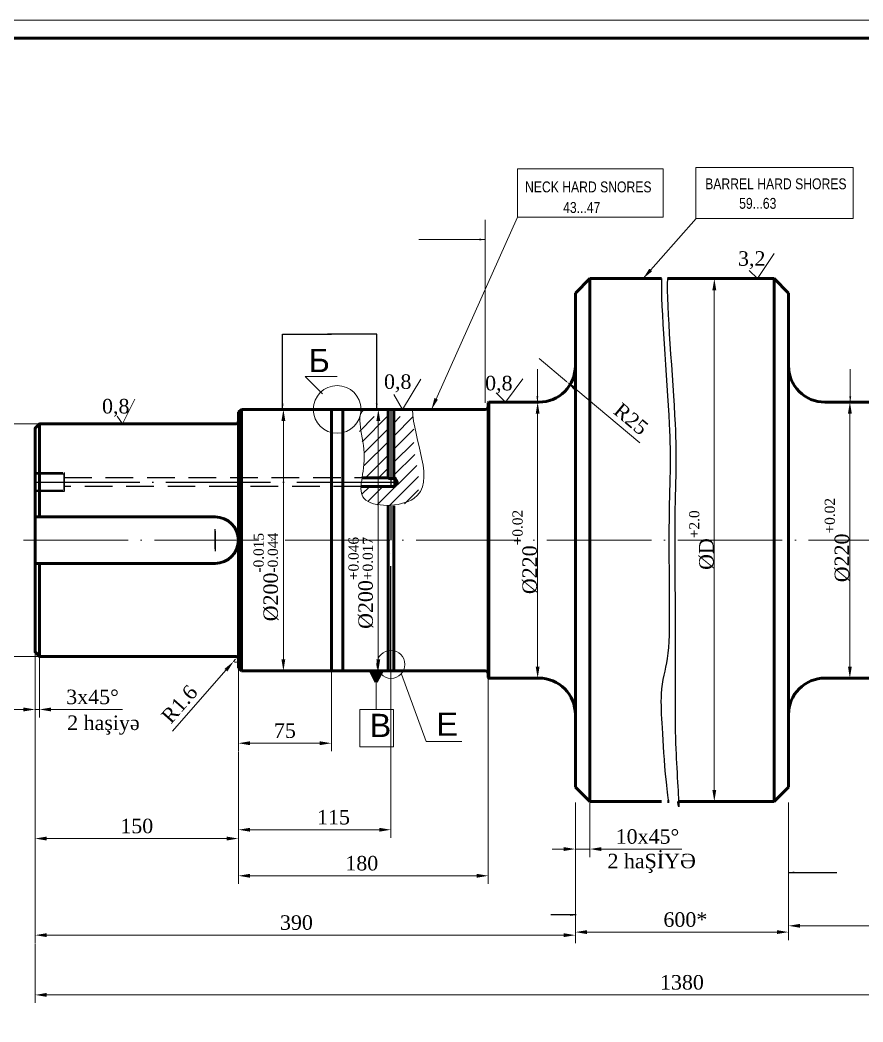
# Model space of a CAD drawing. Header units: millimetres. Extents: x -954 to 34898, y -2134 to 12006.
# Drawn here: x 11988 to 12568, y 1643 to 2332 of the extents above; entities that cross this region are included whole.
import ezdxf

# ---------------------------------------------------------------- set-up
doc = ezdxf.new("R2010")
doc.units = ezdxf.units.MM
doc.header["$LTSCALE"] = 3
for name, pattern in [('ACAD_ISO04W100', [30, 24, -3, 0, -3]), ('ACAD_ISO05W100', [33, 24, -3, 0, -3, 0, -3]), ('DASHED2', [9.525, 6.35, -3.175])]:
    doc.linetypes.add(name, pattern=pattern)
for name, color, linetype, lineweight in [('êîíòóðíàÿ', 7, 'Continuous', 53), ('îñåâûå', 101, 'ACAD_ISO04W100', 20), ('контурная', 7, 'Continuous', 50), ('невидимые', 7, 'DASHED2', 25), ('осевые', 1, 'ACAD_ISO04W100', 25), ('размеры', 80, 'ACAD_ISO05W100', 25), ('тонкая', 7, 'Continuous', 20), ('тонкий', 7, 'Continuous', 20)]:
    doc.layers.add(name, color=color, linetype=linetype, lineweight=lineweight)
doc.styles.add('s2.5v4', font='times.ttf', dxfattribs={"height": 10})
doc.styles.add('s3v2.5', font='arial.ttf', dxfattribs={"width": 0.8, "height": 7.5})
doc.styles.add('s4v4', font='arial.ttf', dxfattribs={"height": 16})
doc.dimstyles.new('s2.5v4', dxfattribs={"dimtxt": 10, "dimasz": 8, "dimexe": 5.5, "dimexo": 0.5, "dimgap": 3.5, "dimtad": 1, "dimdec": 0, "dimtxsty": 's2.5v4', "dimcen": 2.5, "dimclrd": 256, "dimclre": 1, "dimclrt": 256, "dimadec": 0, "dimazin": 0, "dimtfac": 1, "dimtdec": 0, "dimtmove": 0, "dimatfit": 3, "dimfxl": 1, "dimlwd": -1, "dimlwe": -1, "dimarcsym": 0})
doc.dimstyles.new('s3v2.5', dxfattribs={"dimtxt": 7.5, "dimasz": 4, "dimexe": 1.25, "dimexo": 0.625, "dimtad": 1, "dimtxsty": 's3v2.5', "dimcen": 1.5, "dimclrd": 6, "dimclre": 256, "dimclrt": 1, "dimadec": 0, "dimazin": 0, "dimtfac": 1, "dimtmove": 0, "dimatfit": 3, "dimfxl": 1, "dimlwd": -1, "dimlwe": -1, "dimarcsym": 0})

# ---------------------------------------------------------------- blocks, each defined once
blk = doc.blocks.new('*D48')
at = {"layer": 'Defpoints', "color": 0, "transparency": 16777216}
for p in [(12370.33, 1794.21), (12517.13, 1794.21), (12370.33, 1704.39)]:
    blk.add_point(p, dxfattribs=at)
at = {"layer": 'тонкая', "color": 1, "transparency": 16777216}
for p, q in [((12370.33, 1793.71), (12370.33, 1698.89)), ((12517.13, 1793.71), (12517.13, 1698.89))]:
    blk.add_line(p, q, dxfattribs=at)
at = {"layer": 'тонкая', "transparency": 16777216}
blk.add_line((12509.13, 1704.39), (12378.33, 1704.39), dxfattribs=at)
for points in [[(12378.33, 1705.72), (12378.33, 1703.05), (12370.33, 1704.39)], [(12509.13, 1705.72), (12509.13, 1703.05), (12517.13, 1704.39)]]:
    blk.add_solid(points, dxfattribs=at)
at = {"layer": 'тонкая', "transparency": 16777216, "insert": (12446.1, 1712.97), "char_height": 10, "attachment_point": 5, "style": 's2.5v4'}
blk.add_mtext('600*', dxfattribs=at)
blk = doc.blocks.new('*D60')
at = {"layer": 'Defpoints', "color": 0, "transparency": 16777216}
for p in [(11998.33, 1897.21), (12370.33, 1766.8), (11998.33, 1702.28)]:
    blk.add_point(p, dxfattribs=at)
at = {"layer": 'тонкий', "color": 1, "transparency": 16777216}
for p, q in [((11998.33, 1896.71), (11998.33, 1696.78)), ((12370.33, 1766.3), (12370.33, 1696.78))]:
    blk.add_line(p, q, dxfattribs=at)
at = {"layer": 'тонкий', "transparency": 16777216}
blk.add_line((12362.33, 1702.28), (12006.33, 1702.28), dxfattribs=at)
for points in [[(12006.33, 1703.61), (12006.33, 1700.95), (11998.33, 1702.28)], [(12362.33, 1703.61), (12362.33, 1700.95), (12370.33, 1702.28)]]:
    blk.add_solid(points, dxfattribs=at)
at = {"layer": 'тонкий', "transparency": 16777216, "insert": (12178.28, 1710.88), "char_height": 10, "attachment_point": 5, "style": 's2.5v4'}
blk.add_mtext('390', dxfattribs=at)
blk = doc.blocks.new('*D49')
at = {"layer": 'Defpoints', "color": 0, "transparency": 16777216}
for p in [(12345.33, 2099.21), (12364.54, 2083.2)]:
    blk.add_point(p, dxfattribs=at)
at = {"layer": 'тонкая', "transparency": 16777216}
for p, q in [((12345.33, 2099.21), (12364.54, 2083.2)), ((12414.83, 2041.3), (12370.69, 2078.08))]:
    blk.add_line(p, q, dxfattribs=at)
blk.add_solid([(12371.54, 2079.11), (12369.83, 2077.06), (12364.54, 2083.2)], dxfattribs=at)
at = {"layer": 'тонкая', "transparency": 16777216, "insert": (12408.66, 2057.62), "char_height": 10, "attachment_point": 5, "rotation": 320.19634, "style": 's2.5v4'}
blk.add_mtext('R25', dxfattribs=at)
blk = doc.blocks.new('*D61')
at = {"layer": 'Defpoints', "color": 0, "transparency": 16777216}
for p in [(11978.67, 2054.21), (12001.33, 2054.21), (12007.34, 1894.21)]:
    blk.add_point(p, dxfattribs=at)
at = {"layer": 'тонкая', "color": 1, "transparency": 16777216}
for p, q in [((12000.83, 2054.21), (11973.17, 2054.21)), ((12006.84, 1894.21), (11973.17, 1894.21))]:
    blk.add_line(p, q, dxfattribs=at)
at = {"layer": 'тонкая', "transparency": 16777216}
blk.add_line((11978.67, 1902.21), (11978.67, 2046.21), dxfattribs=at)
for points in [[(11977.33, 2046.21), (11980, 2046.21), (11978.67, 2054.21)], [(11977.33, 1902.21), (11980, 1902.21), (11978.67, 1894.21)]]:
    blk.add_solid(points, dxfattribs=at)
at = {"layer": 'тонкая', "transparency": 16777216, "insert": (11966.7, 1969.36), "char_height": 10, "attachment_point": 5, "rotation": 90, "style": 's2.5v4'}
blk.add_mtext('%%C180{\\H0.7x;\\S+0.04^ +0.015;}', dxfattribs=at)
blk = doc.blocks.new('*D66')
at = {"layer": 'Defpoints', "color": 0, "transparency": 16777216}
for p in [(12001.33, 1894.21), (11998.33, 1878.16), (12001.33, 1857.64)]:
    blk.add_point(p, dxfattribs=at)
at = {"layer": 'тонкая', "color": 1, "transparency": 16777216}
for p, q in [((12001.33, 1893.71), (12001.33, 1852.14)), ((11998.33, 1877.66), (11998.33, 1852.14))]:
    blk.add_line(p, q, dxfattribs=at)
at = {"layer": 'тонкая', "transparency": 16777216}
for p, q in [((11990.33, 1857.64), (11982.33, 1857.64)), ((11998.33, 1857.64), (12001.33, 1857.64)), ((12009.33, 1857.64), (12058.41, 1857.64))]:
    blk.add_line(p, q, dxfattribs=at)
for points in [[(11990.33, 1858.97), (11990.33, 1856.31), (11998.33, 1857.64)], [(12009.33, 1858.97), (12009.33, 1856.31), (12001.33, 1857.64)]]:
    blk.add_solid(points, dxfattribs=at)
at = {"layer": 'тонкая', "transparency": 16777216, "insert": (12037.87, 1866.23), "char_height": 10, "attachment_point": 5, "style": 's2.5v4'}
blk.add_mtext('3x45%%D', dxfattribs=at)
blk = doc.blocks.new('*D67')
at = {"layer": 'Defpoints', "color": 0, "transparency": 16777216}
for p in [(12135.01, 1890.7), (12136.33, 1892.21)]:
    blk.add_point(p, dxfattribs=at)
at = {"layer": 'тонкая', "transparency": 16777216}
for p, q in [((12136.33, 1892.21), (12135.01, 1890.7)), ((12092.83, 1842.68), (12129.74, 1884.69))]:
    blk.add_line(p, q, dxfattribs=at)
at = {"layer": 'тонкая', "color": 1, "transparency": 16777216}
blk.add_arc((12136.33, 1892.21), 2, 228.70862, 345.67606, dxfattribs=at)
at = {"layer": 'тонкая', "transparency": 16777216}
blk.add_solid([(12128.73, 1885.57), (12130.74, 1883.81), (12135.01, 1890.7)], dxfattribs=at)
at = {"layer": 'тонкая', "transparency": 16777216, "insert": (12097.75, 1861.31), "char_height": 10, "attachment_point": 5, "rotation": 48.70862, "style": 's2.5v4'}
blk.add_mtext('R1.6', dxfattribs=at)
blk = doc.blocks.new('*D68')
at = {"layer": 'Defpoints', "color": 0, "transparency": 16777216}
for p in [(12138.33, 1886.21), (12202.33, 1884.21), (12202.33, 1834.4)]:
    blk.add_point(p, dxfattribs=at)
at = {"layer": 'тонкая', "color": 1, "transparency": 16777216}
for p, q in [((12138.33, 1885.71), (12138.33, 1828.9)), ((12202.33, 1883.71), (12202.33, 1828.9))]:
    blk.add_line(p, q, dxfattribs=at)
at = {"layer": 'тонкая', "transparency": 16777216}
blk.add_line((12146.33, 1834.4), (12194.33, 1834.4), dxfattribs=at)
for points in [[(12146.33, 1835.73), (12146.33, 1833.06), (12138.33, 1834.4)], [(12194.33, 1835.73), (12194.33, 1833.06), (12202.33, 1834.4)]]:
    blk.add_solid(points, dxfattribs=at)
at = {"layer": 'тонкая', "transparency": 16777216, "insert": (12170.33, 1843), "char_height": 10, "attachment_point": 5, "style": 's2.5v4'}
blk.add_mtext('75', dxfattribs=at)
blk = doc.blocks.new('*D69')
at = {"layer": 'Defpoints', "color": 0, "transparency": 16777216}
for p in [(12243.33, 1884.21), (12138.33, 1828.9), (12243.33, 1774.84)]:
    blk.add_point(p, dxfattribs=at)
at = {"layer": 'тонкая', "color": 1, "transparency": 16777216}
for p, q in [((12243.33, 1883.71), (12243.33, 1769.34)), ((12138.33, 1828.4), (12138.33, 1769.34))]:
    blk.add_line(p, q, dxfattribs=at)
at = {"layer": 'тонкая', "transparency": 16777216}
blk.add_line((12146.33, 1774.84), (12235.33, 1774.84), dxfattribs=at)
for points in [[(12146.33, 1776.17), (12146.33, 1773.5), (12138.33, 1774.84)], [(12235.33, 1776.17), (12235.33, 1773.5), (12243.33, 1774.84)]]:
    blk.add_solid(points, dxfattribs=at)
at = {"layer": 'тонкая', "transparency": 16777216, "insert": (12203.84, 1783.42), "char_height": 10, "attachment_point": 5, "style": 's2.5v4'}
blk.add_mtext('115', dxfattribs=at)
blk = doc.blocks.new('*D50')
at = {"layer": 'Defpoints', "color": 0, "transparency": 16777216}
for p in [(12310.33, 1879.71), (12138.33, 1795.89), (12310.33, 1743.16)]:
    blk.add_point(p, dxfattribs=at)
at = {"layer": 'тонкая', "color": 1, "transparency": 16777216}
for p, q in [((12310.33, 1879.21), (12310.33, 1737.66)), ((12138.33, 1795.39), (12138.33, 1737.66))]:
    blk.add_line(p, q, dxfattribs=at)
at = {"layer": 'тонкая', "transparency": 16777216}
blk.add_line((12146.33, 1743.16), (12302.33, 1743.16), dxfattribs=at)
for points in [[(12146.33, 1744.49), (12146.33, 1741.82), (12138.33, 1743.16)], [(12302.33, 1744.49), (12302.33, 1741.82), (12310.33, 1743.16)]]:
    blk.add_solid(points, dxfattribs=at)
at = {"layer": 'тонкая', "transparency": 16777216, "insert": (12223.27, 1751.74), "char_height": 10, "attachment_point": 5, "style": 's2.5v4'}
blk.add_mtext('180', dxfattribs=at)
blk = doc.blocks.new('*D51')
at = {"layer": 'Defpoints', "color": 0, "transparency": 16777216}
for p in [(11998.33, 1768.78), (11998.33, 1768.78), (12138.33, 1768.78)]:
    blk.add_point(p, dxfattribs=at)
at = {"layer": 'тонкая', "color": 1, "transparency": 16777216}
for p, q in [((11998.33, 1769.28), (11998.33, 1774.28)), ((12138.33, 1769.28), (12138.33, 1774.28))]:
    blk.add_line(p, q, dxfattribs=at)
at = {"layer": 'тонкая', "transparency": 16777216}
blk.add_line((12130.33, 1768.78), (12006.33, 1768.78), dxfattribs=at)
for points in [[(12006.33, 1770.11), (12006.33, 1767.45), (11998.33, 1768.78)], [(12130.33, 1770.11), (12130.33, 1767.45), (12138.33, 1768.78)]]:
    blk.add_solid(points, dxfattribs=at)
at = {"layer": 'тонкая', "transparency": 16777216, "insert": (12068.33, 1777.37), "char_height": 10, "attachment_point": 5, "style": 's2.5v4'}
blk.add_mtext('150', dxfattribs=at)
blk = doc.blocks.new('*D70')
at = {"layer": 'Defpoints', "color": 0, "transparency": 16777216}
for p in [(12235.96, 2064.21), (12234.37, 1884.21), (12234.66, 1884.21)]:
    blk.add_point(p, dxfattribs=at)
at = {"layer": 'тонкая', "color": 1, "transparency": 16777216}
for p, q in [((12235.46, 2064.21), (12229.16, 2064.21)), ((12234.87, 1884.21), (12240.16, 1884.21))]:
    blk.add_line(p, q, dxfattribs=at)
at = {"layer": 'тонкая', "transparency": 16777216}
blk.add_line((12234.66, 2056.21), (12234.66, 1892.21), dxfattribs=at)
for points in [[(12233.33, 2056.21), (12236, 2056.21), (12234.66, 2064.21)], [(12233.33, 1892.21), (12236, 1892.21), (12234.66, 1884.21)]]:
    blk.add_solid(points, dxfattribs=at)
at = {"layer": 'тонкая', "transparency": 16777216, "insert": (12222.7, 1944.76), "char_height": 10, "attachment_point": 5, "rotation": 90, "style": 's2.5v4'}
blk.add_mtext('%%C200{\\H0.7x;\\S+0.046^ +0.017;}', dxfattribs=at)
blk = doc.blocks.new('*D71')
at = {"layer": 'Defpoints', "color": 0, "transparency": 16777216}
for p in [(12328.08, 2069.21), (12344.36, 2069.21), (12328.08, 1879.21)]:
    blk.add_point(p, dxfattribs=at)
at = {"layer": 'тонкая', "color": 1, "transparency": 16777216}
for p, q in [((12328.58, 2069.21), (12349.86, 2069.21)), ((12328.58, 1879.21), (12349.86, 1879.21))]:
    blk.add_line(p, q, dxfattribs=at)
at = {"layer": 'тонкая', "transparency": 16777216}
blk.add_line((12344.36, 1887.21), (12344.36, 2061.21), dxfattribs=at)
for points in [[(12343.03, 2061.21), (12345.69, 2061.21), (12344.36, 2069.21)], [(12343.03, 1887.21), (12345.69, 1887.21), (12344.36, 1879.21)]]:
    blk.add_solid(points, dxfattribs=at)
at = {"layer": 'тонкая', "transparency": 16777216, "insert": (12335.64, 1966.05), "char_height": 10, "attachment_point": 5, "rotation": 90, "style": 's2.5v4'}
blk.add_mtext('%%C220{\\H0.7x;\\S+0.02^ ;}', dxfattribs=at)
blk = doc.blocks.new('*D72')
at = {"layer": 'Defpoints', "color": 0, "transparency": 16777216}
for p in [(12169.17, 2064.21), (12169.29, 2064.21), (12169.17, 1884.21)]:
    blk.add_point(p, dxfattribs=at)
at = {"layer": 'тонкая', "color": 1, "transparency": 16777216}
for p, q in [((12169.67, 2064.21), (12174.79, 2064.21)), ((12169.67, 1884.21), (12174.79, 1884.21))]:
    blk.add_line(p, q, dxfattribs=at)
at = {"layer": 'тонкая', "transparency": 16777216}
blk.add_line((12169.29, 1892.21), (12169.29, 2056.21), dxfattribs=at)
for points in [[(12167.96, 2056.21), (12170.62, 2056.21), (12169.29, 2064.21)], [(12167.96, 1892.21), (12170.62, 1892.21), (12169.29, 1884.21)]]:
    blk.add_solid(points, dxfattribs=at)
at = {"layer": 'тонкая', "transparency": 16777216, "insert": (12157.33, 1948.76), "char_height": 10, "attachment_point": 5, "rotation": 90, "style": 's2.5v4'}
blk.add_mtext('%%C200{\\H0.7x;\\S-0.015^ -0.044;}', dxfattribs=at)
blk = doc.blocks.new('*D74')
at = {"layer": 'Defpoints', "color": 0, "transparency": 16777216}
for p in [(12452.46, 2154.21), (12466.03, 2154.21), (12452.46, 1794.21)]:
    blk.add_point(p, dxfattribs=at)
at = {"layer": 'тонкая', "color": 1, "transparency": 16777216}
for p, q in [((12452.96, 2154.21), (12471.53, 2154.21)), ((12452.96, 1794.21), (12471.53, 1794.21))]:
    blk.add_line(p, q, dxfattribs=at)
at = {"layer": 'тонкая', "transparency": 16777216}
blk.add_line((12466.03, 1802.21), (12466.03, 2146.21), dxfattribs=at)
for points in [[(12464.69, 2146.21), (12467.36, 2146.21), (12466.03, 2154.21)], [(12464.69, 1802.21), (12467.36, 1802.21), (12466.03, 1794.21)]]:
    blk.add_solid(points, dxfattribs=at)
at = {"layer": 'тонкая', "transparency": 16777216, "insert": (12457.31, 1974.21), "char_height": 10, "attachment_point": 5, "rotation": 90, "style": 's2.5v4'}
blk.add_mtext('%%CD{\\H0.7x;\\S+2.0^ ;}', dxfattribs=at)
blk = doc.blocks.new('*D77')
at = {"layer": 'Defpoints', "color": 0, "transparency": 16777216}
for p in [(12559.38, 2069.21), (12559.38, 2069.21), (12559.38, 1879.21)]:
    blk.add_point(p, dxfattribs=at)
at = {"layer": 'тонкая', "color": 1, "transparency": 16777216}
for p, q in [((12558.88, 2069.21), (12553.88, 2069.21)), ((12558.88, 1879.21), (12553.88, 1879.21))]:
    blk.add_line(p, q, dxfattribs=at)
at = {"layer": 'тонкая', "transparency": 16777216}
blk.add_line((12559.38, 1887.21), (12559.38, 2061.21), dxfattribs=at)
for points in [[(12558.05, 2061.21), (12560.72, 2061.21), (12559.38, 2069.21)], [(12558.05, 1887.21), (12560.72, 1887.21), (12559.38, 1879.21)]]:
    blk.add_solid(points, dxfattribs=at)
at = {"layer": 'тонкая', "transparency": 16777216, "insert": (12550.67, 1974.21), "char_height": 10, "attachment_point": 5, "rotation": 90, "style": 's2.5v4'}
blk.add_mtext('%%C220{\\H0.7x;\\S+0.02^ ;}', dxfattribs=at)
blk = doc.blocks.new('*D56')
at = {"layer": 'Defpoints', "color": 0, "transparency": 16777216}
for p in [(12889.13, 1772.45), (12517.13, 1739.9), (12889.13, 1708.73)]:
    blk.add_point(p, dxfattribs=at)
at = {"layer": 'тонкая', "color": 1, "transparency": 16777216}
for p, q in [((12889.13, 1771.95), (12889.13, 1703.23)), ((12517.13, 1739.4), (12517.13, 1703.23))]:
    blk.add_line(p, q, dxfattribs=at)
at = {"layer": 'тонкая', "transparency": 16777216}
blk.add_line((12525.13, 1708.73), (12881.13, 1708.73), dxfattribs=at)
for points in [[(12525.13, 1710.07), (12525.13, 1707.4), (12517.13, 1708.73)], [(12881.13, 1710.07), (12881.13, 1707.4), (12889.13, 1708.73)]]:
    blk.add_solid(points, dxfattribs=at)
at = {"layer": 'тонкая', "transparency": 16777216, "insert": (12703.13, 1717.33), "char_height": 10, "attachment_point": 5, "style": 's2.5v4'}
blk.add_mtext('390', dxfattribs=at)
blk = doc.blocks.new('*D57')
at = {"layer": 'Defpoints', "color": 0, "transparency": 16777216}
for p in [(11998.33, 1696.78), (12889.13, 1703.23), (11998.33, 1661.15)]:
    blk.add_point(p, dxfattribs=at)
at = {"layer": 'тонкая', "color": 1, "transparency": 16777216}
for p, q in [((12889.13, 1702.73), (12889.13, 1655.65)), ((11998.33, 1696.28), (11998.33, 1655.65))]:
    blk.add_line(p, q, dxfattribs=at)
at = {"layer": 'тонкая', "transparency": 16777216}
blk.add_line((12881.13, 1661.15), (12006.33, 1661.15), dxfattribs=at)
for points in [[(12006.33, 1662.49), (12006.33, 1659.82), (11998.33, 1661.15)], [(12881.13, 1662.49), (12881.13, 1659.82), (12889.13, 1661.15)]]:
    blk.add_solid(points, dxfattribs=at)
at = {"layer": 'тонкая', "transparency": 16777216, "insert": (12443.73, 1669.74), "char_height": 10, "attachment_point": 5, "style": 's2.5v4'}
blk.add_mtext('1380', dxfattribs=at)
blk = doc.blocks.new('*D96')
at = {"layer": 'Defpoints', "color": 0, "transparency": 16777216}
for p in [(12380.33, 1794.21), (12370.33, 1778.11), (12380.33, 1761.55)]:
    blk.add_point(p, dxfattribs=at)
at = {"layer": 'тонкая', "color": 1, "transparency": 16777216}
for p, q in [((12380.33, 1793.71), (12380.33, 1756.05)), ((12370.33, 1777.61), (12370.33, 1756.05))]:
    blk.add_line(p, q, dxfattribs=at)
at = {"layer": 'тонкая', "transparency": 16777216}
for p, q in [((12362.33, 1761.55), (12354.33, 1761.55)), ((12370.33, 1761.55), (12380.33, 1761.55)), ((12388.33, 1761.55), (12443.66, 1761.55))]:
    blk.add_line(p, q, dxfattribs=at)
for points in [[(12362.33, 1762.88), (12362.33, 1760.21), (12370.33, 1761.55)], [(12388.33, 1762.88), (12388.33, 1760.21), (12380.33, 1761.55)]]:
    blk.add_solid(points, dxfattribs=at)
at = {"layer": 'тонкая', "transparency": 16777216, "insert": (12420, 1770.13), "char_height": 10, "attachment_point": 5, "style": 's2.5v4'}
blk.add_mtext('10x45%%D', dxfattribs=at)

msp = doc.modelspace()

# ---------------------------------------------------------------- hatches: boundary and pattern name
at = {"layer": 'контурная'}
h = msp.add_hatch(color=256, dxfattribs=at)
h.paths.add_polyline_path([(12237.246, 1884.215), (12233.246, 1884.215), (12233.246, 1876.715)])
h.paths.add_polyline_path([(12233.246, 1884.215), (12229.246, 1884.215), (12233.246, 1876.715)])
at = {"layer": 'тонкая'}
h = msp.add_hatch(dxfattribs=at)
h.set_pattern_fill('ANSI31', color=256, scale=2, style=0)
h.set_pattern_definition([(45, (6595.312, 2017.4066), (-4.490128, 4.490128), [])])
edge = h.paths.add_edge_path()
edge.add_line((12241.334, 2059.207), (12224.929, 2059.207))
edge.add_spline(control_points=[(12224.929, 2059.207), (12216.582, 2059.207), (12227.449, 2038.091), (12224.702, 2022.108), (12223.849, 2017.207)], knot_values=[0, 0, 0, 0, 25.0419203, 38.9307486, 38.9307486, 38.9307486, 38.9307486], degree=3, periodic=0)
edge.add_line((12223.849, 2017.207), (12241.334, 2017.207))
edge.add_line((12241.334, 2017.207), (12241.334, 2059.207))
edge = h.paths.add_edge_path()
edge.add_line((12248.206, 2014.207), (12246.579, 2011.207))
edge.add_line((12246.579, 2011.207), (12222.954, 2011.207))
edge.add_spline(control_points=[(12222.954, 2011.207), (12222.643, 2007.803), (12223.926, 1996.488), (12274.73, 1995.081), (12259.01, 2028.161), (12259.01, 2040.837)], knot_values=[45.0510726, 45.0510726, 45.0510726, 45.0510726, 56.3990761, 90.4793422, 128.5082205, 128.5082205, 128.5082205, 128.5082205], degree=3, periodic=0)
edge.add_spline(control_points=[(12259.01, 2040.837), (12259.01, 2040.837), (12259.01, 2040.837), (12259.01, 2040.837)], knot_values=[128.5082205, 128.5082205, 128.5082205, 128.5082205, 128.5082351, 128.5082351, 128.5082351, 128.5082351], degree=3, periodic=0)
edge.add_spline(control_points=[(12259.01, 2040.837), (12259.01, 2034.714), (12259.01, 2065.331), (12259.01, 2059.207)], knot_values=[0.0000146, 0.0000146, 0.0000146, 0.0000146, 18.3701832, 18.3701832, 18.3701832, 18.3701832], degree=3, periodic=0)
edge.add_line((12259.01, 2059.207), (12245.334, 2059.207))
edge.add_line((12245.334, 2059.207), (12245.334, 2017.207))
edge.add_line((12245.334, 2017.207), (12246.579, 2017.207))
edge.add_line((12246.579, 2017.207), (12248.206, 2014.207))

# ---------------------------------------------------------------- linework, layer by layer
at = {"color": 0, "linetype": 'ByBlock', "lineweight": -2}
for points in [[(12429.681, 2154.207), (12428.863, 2136.08), (12437.207, 2046.183), (12434.256, 1998.089), (12435.116, 1938.654), (12434.992, 1891.604), (12428.373, 1873.905), (12430.185, 1842.275), (12431.544, 1817.701), (12434.345, 1794.207), (12434.345, 1794.207)], [(12433.681, 2154.207), (12432.863, 2136.08), (12441.207, 2046.183), (12438.256, 1998.089), (12439.116, 1938.654), (12438.992, 1891.604), (12439.013, 1862.405), (12439.009, 1831.398), (12442.562, 1781.249), (12440.84, 1794.207), (12440.84, 1794.207)]]:
    msp.add_open_spline(points, degree=3, knots=[31.2543241, 31.2543241, 31.2543241, 31.2543241, 100.0304332, 154.1563538, 227.2994893, 263.8710571, 296.0540366, 317.9969777, 347.2542311, 360, 360, 360, 360], dxfattribs=at)
at = {"layer": 'êîíòóðíàÿ'}
for points in [[(12380.335, 2154.207), (12429.681, 2154.207)], [(12507.135, 2154.207), (12433.681, 2154.207)], [(12310.334, 2067.207), (12310.334, 1882.215)], [(12380.335, 1794.207), (12429.681, 1794.207)], [(12433.681, 1794.207), (12435.01, 1794.207)], [(12507.135, 1794.207), (12441.471, 1794.207)], [(12453.789, 1794.207), (12452.46, 1794.207)]]:
    msp.add_lwpolyline(points, dxfattribs=at)
for points in [[(12370.335, 2094.207, -0.4142136), (12345.335, 2069.207), (12310.834, 2069.207)], [(12517.135, 2094.207, 0.4142136), (12542.135, 2069.207), (12576.635, 2069.207)], [(11998.335, 1974.207), (11998.335, 2051.207), (12001.335, 2054.207), (12136.334, 2054.207, 0.4142136), (12138.334, 2056.207), (12138.334, 2062.207)], [(11998.335, 1974.207), (11998.335, 1897.207), (12001.335, 1894.207), (12136.334, 1894.207, -0.4142136), (12138.334, 1892.207), (12138.334, 1886.215)], [(12370.335, 1854.207, 0.4142136), (12345.335, 1879.207), (12310.834, 1879.207)], [(12517.135, 1854.207, -0.4142136), (12542.135, 1879.207), (12576.635, 1879.207)]]:
    msp.add_lwpolyline(points, format="xyb", dxfattribs=at)
at = {"layer": 'îñåâûå'}
msp.add_line((11990.335, 1974.207), (12897.135, 1974.207), dxfattribs=at)
at = {"layer": 'контурная'}
for p, q in [((12380.335, 2154.207), (12370.335, 2144.207)), ((12380.335, 1794.207), (12380.335, 2154.207)), ((12507.135, 1794.207), (12507.135, 2154.207)), ((12507.135, 2154.207), (12517.135, 2144.207)), ((12370.335, 2144.207), (12370.335, 1974.207)), ((12517.135, 2144.207), (12517.135, 1974.207)), ((12310.334, 2068.707), (12310.834, 2069.207)), ((12310.834, 2069.207), (12310.834, 1879.207)), ((12138.334, 2062.207), (12140.334, 2064.207)), ((12308.334, 2064.207), (12140.334, 2064.207)), ((12140.334, 2064.207), (12140.334, 1884.215)), ((12165.334, 2064.207), (12198.334, 2064.207)), ((12171.66, 2064.207), (12204.66, 2064.207)), ((12193.279, 2064.207), (12201.279, 2064.207)), ((12202.334, 2064.207), (12202.334, 1979.207)), ((12202.334, 2064.207), (12210.334, 2064.207)), ((12204.66, 2064.207), (12212.66, 2064.207)), ((12210.334, 2064.207), (12210.334, 1979.207)), ((12238.279, 2064.207), (12236.279, 2064.207)), ((12238.279, 2064.207), (12240.279, 2064.207)), ((12241.334, 2064.207), (12241.334, 2017.207)), ((12245.334, 2064.207), (12245.334, 2017.207)), ((12310.334, 2067.207), (12310.334, 2068.707)), ((12138.334, 2056.207), (12138.334, 1974.207)), ((12001.335, 2054.207), (12001.335, 1990.207)), ((12246.143, 2017.226), (12245.334, 2017.18)), ((12246.143, 2011.226), (12246.143, 2017.226)), ((12222.956, 2011.226), (12246.143, 2011.226)), ((12370.335, 2010.344), (12370.335, 2010.344)), ((12517.135, 2010.344), (12517.135, 2010.344)), ((12241.334, 1997.71), (12241.334, 1974.207)), ((12245.334, 1997.857), (12245.334, 1974.207)), ((12122.334, 1990.207), (11998.335, 1990.207)), ((12138.334, 1892.207), (12138.334, 1974.207)), ((12202.334, 1884.215), (12202.334, 1979.207)), ((12210.334, 1884.215), (12210.334, 1979.207)), ((12241.334, 1884.215), (12241.334, 1974.207)), ((12245.334, 1884.215), (12245.334, 1974.207)), ((12370.335, 1804.207), (12370.335, 1974.207)), ((12517.135, 1804.207), (12517.135, 1974.207)), ((12122.334, 1958.207), (11998.335, 1958.207)), ((12001.335, 1894.207), (12001.335, 1958.207)), ((12138.334, 1886.215), (12140.334, 1884.215)), ((12140.334, 1884.215), (12308.334, 1884.215)), ((12233.246, 1876.715), (12229.246, 1884.215)), ((12233.246, 1876.715), (12237.246, 1884.215)), ((12249.362, 1884.215), (12247.362, 1884.215)), ((12310.334, 1882.215), (12310.334, 1879.707)), ((12310.334, 1879.707), (12310.834, 1879.207)), ((12380.335, 1794.207), (12370.335, 1804.207)), ((12507.135, 1794.207), (12517.135, 1804.207))]:
    msp.add_line(p, q, dxfattribs=at)
msp.add_lwpolyline([(11540.553, 2319.735), (12963.053, 2319.735), (12963.053, 1294.735), (11540.553, 1294.735), (11540.553, 2319.735)], close=True, dxfattribs=at)
for points in [[(12223.849, 2017.18), (12241.334, 2017.18)], [(12246.143, 2011.226), (12247.77, 2014.226), (12246.143, 2017.226)]]:
    msp.add_lwpolyline(points, dxfattribs=at)
for centre, radius, start, end in [((12308.334, 2066.207), 2, 270, 0), ((12243.334, 2019.809), 3.303, 232.73881, 307.26119), ((12122.334, 1974.207), 16, 0, 90), ((12122.334, 1974.207), 16, 270, 0), ((12308.334, 1882.215), 2, 0, 90)]:
    msp.add_arc(centre, radius, start, end, dxfattribs=at)
at = {"layer": 'невидимые'}
for points in [[(11998.335, 2014.207), (11998.335, 2020.707), (12018.335, 2020.707), (12018.335, 2007.707), (11998.335, 2007.707), (11998.335, 2008.707), (12018.335, 2008.707), (12018.335, 2019.707), (11998.335, 2019.707)], [(12018.335, 2017.226), (12240.899, 2017.226)], [(12222.956, 2011.226), (12018.335, 2011.226)]]:
    msp.add_lwpolyline(points, dxfattribs=at)
at = {"layer": 'осевые'}
for p, q in [((12243.334, 2064.207), (12243.334, 2011.207)), ((11998.335, 2014.226), (12247.77, 2014.226)), ((12243.334, 1997.734), (12243.334, 1974.207)), ((12122.334, 1968.123), (12122.334, 1981.795)), ((12122.334, 1980.291), (12122.334, 1966.62)), ((12243.334, 1884.215), (12243.334, 1974.207))]:
    msp.add_line(p, q, dxfattribs=at)
at = {"layer": 'тонкая'}
msp.add_line((12233.246, 1884.215), (12233.246, 1857.535), dxfattribs=at)
for points in [[(11490.553, 2332.235), (12975.553, 2332.235), (12975.553, 1282.235), (11490.553, 1282.235), (11490.553, 2332.235)], [(12233.246, 1884.215), (12233.246, 1876.715), (12237.246, 1884.215)], [(12292.173, 1835.576), (12267.595, 1835.576), (12250.714, 1881.958)]]:
    msp.add_lwpolyline(points, dxfattribs=at)
msp.add_lwpolyline([(12221.946, 1857.535), (12245.212, 1857.535), (12245.212, 1831.856), (12221.946, 1831.856)], close=True, dxfattribs=at)
msp.add_circle((12243.334, 1888.707), 9.646, dxfattribs=at)
at = {"layer": 'тонкая', "start_tangent": (-1, 0), "end_tangent": (0, 1)}
msp.add_spline([(12227.31, 2064.207), (12224.929, 2034.165), (12224.929, 2002.808), (12259.01, 2002.808), (12258.258, 2064.207)], degree=3, dxfattribs=at)
at = {"layer": 'тонкий'}
msp.add_line((12308.334, 2068.707), (12308.334, 2194.674), dxfattribs=at)
for points in [[(12330.423, 2229.914), (12430.887, 2229.914), (12430.887, 2196.48), (12330.423, 2196.48)], [(12453.213, 2230.711), (12561.65, 2230.711), (12561.65, 2195.684), (12453.213, 2195.684)]]:
    msp.add_lwpolyline(points, close=True, dxfattribs=at)
for points in [[(12507.205, 2171.45), (12495.817, 2154.207), (12490.133, 2159.892)], [(12196.248, 2074.964), (12184.372, 2086.841), (12206.212, 2086.841)], [(12263.973, 2085.123), (12251.406, 2064.207), (12245.439, 2074.543)], [(12334.121, 2085.141), (12322.335, 2069.207), (12315.856, 2075.686)], [(12067.102, 2071.237), (12058.389, 2054.207), (12054.814, 2059.535)]]:
    msp.add_lwpolyline(points, dxfattribs=at)
msp.add_circle((12206.334, 2064.207), 16.424, dxfattribs=at)

# ---------------------------------------------------------------- texts
at = {"layer": 'контурная', "style": 's4v4'}
for s, p in [('E', (12274.615, 1839.523)), ('В', (12228.656, 1838.639))]:
    msp.add_text(s, height=16, dxfattribs=at).set_placement(p)
at = {"layer": 'тонкая', "style": 's2.5v4'}
for s, p in [('2 haşiyə', (12020.405, 1843.492)), ('2 haŞİYƏ', (12392.467, 1748.314))]:
    msp.add_text(s, height=10, dxfattribs=at).set_placement(p)
at = {"layer": 'тонкий', "style": 's3v2.5', "width": 0.8}
for s, p in [('NECK HARD SNORES', (12335.694, 2213.609)), ('BARREL HARD SHORES', (12459.74, 2215.733)), ('59...63', (12483.132, 2202.286)), ('43...47', (12361.921, 2199.455))]:
    msp.add_text(s, height=7.5, dxfattribs=at).set_placement(p)
at = {"layer": 'тонкий'}
for s, height, style, p in [('3,2', 10, 's2.5v4', (12482.347, 2163.085)), ('Б', 16, 's4v4', (12186.623, 2089.859)), ('0,8', 10, 's2.5v4', (12238.582, 2078.324)), ('0,8', 10, 's2.5v4', (12308.204, 2077.29)), ('0,8', 10, 's2.5v4', (12044.426, 2061.413))]:
    msp.add_text(s, height=height, dxfattribs=dict(at, style=style)).set_placement(p)

# ---------------------------------------------------------------- dimensions: what is measured, and where the dimension line sits
at = {"layer": 'тонкая'}
for base, p1, p2, text, picture, middle in [((12466.025, 2154.207), (12452.46, 1794.207), (12452.46, 2154.207), '%%CD{\\H0.7x;\\S+2.0^ ;}', '*D74', (12466.025, 1974.207)), ((12344.36, 2069.207), (12328.085, 1879.207), (12328.085, 2069.207), '%%C220{\\H0.7x;\\S+0.02^ ;}', '*D71', (12344.36, 1966.046)), ((12169.289, 2064.207), (12169.166, 1884.215), (12169.166, 2064.207), '%%C200{\\H0.7x;\\S-0.015^ -0.044;}', '*D72', (12169.289, 1948.757)), ((12234.663, 1884.215), (12235.96, 2064.207), (12234.365, 1884.215), '%%C200{\\H0.7x;\\S+0.046^ +0.017;}', '*D70', (12234.663, 1944.759)), ((11978.667, 2054.207), (12007.336, 1894.207), (12001.335, 2054.207), '%%C180{\\H0.7x;\\S+0.04^ +0.015;}', '*D61', (11978.667, 1969.363))]:
    dim = msp.add_linear_dim(base=base, p1=p1, p2=p2, angle=90, text=text, dimstyle='s2.5v4', dxfattribs=at)
    dim.commit()
    dim.dimension.update_dxf_attribs({"geometry": picture, "text_midpoint": middle, "dimtype": 160})
dim = msp.add_radius_dim(center=(12345.335, 2099.207), mpoint=(12364.541, 2083.203), dimstyle='s2.5v4', dxfattribs=at)
dim.commit()
dim.dimension.update_dxf_attribs({"geometry": '*D49', "text_midpoint": (12403.161, 2051.022), "dimtype": 164})
dim = msp.add_linear_dim(base=(12559.385, 2069.207), p1=(12559.385, 1879.207), p2=(12559.385, 2069.207), angle=90, text='%%C220{\\H0.7x;\\S+0.02^ ;}', dimstyle='s2.5v4', dxfattribs=at)
dim.commit()
dim.dimension.update_dxf_attribs({"geometry": '*D77', "text_midpoint": (12550.669, 1974.207)})
for base, p1, p2, text, picture, middle in [((12001.335, 1857.639), (11998.335, 1878.16), (12001.335, 1894.207), '3x45%%D', '*D66', (12037.872, 1866.225)), ((12202.334, 1834.397), (12138.334, 1886.215), (12202.334, 1884.215), '75', '*D68', (12170.334, 1842.998)), ((12380.335, 1761.545), (12370.335, 1778.115), (12380.335, 1794.207), '<>x45%%D', '*D96', (12419.997, 1770.132)), ((11998.335, 1768.779), (12138.334, 1768.779), (11998.335, 1768.779), '150', '*D51', (12068.335, 1777.366)), ((12889.135, 1708.732), (12517.135, 1739.9), (12889.135, 1772.446), '390', '*D56', (12703.135, 1717.333)), ((11998.335, 1661.152), (12889.135, 1703.232), (11998.335, 1696.78), '1380', '*D57', (12443.735, 1669.739))]:
    dim = msp.add_linear_dim(base=base, p1=p1, p2=p2, text=text, dimstyle='s2.5v4', dxfattribs=at)
    dim.commit()
    dim.dimension.update_dxf_attribs({"geometry": picture, "text_midpoint": middle})
dim = msp.add_radius_dim(center=(12136.334, 1892.207), mpoint=(12135.015, 1890.705), text='R1.6', dimstyle='s2.5v4', dxfattribs=at)
dim.commit()
dim.dimension.update_dxf_attribs({"geometry": '*D67', "text_midpoint": (12104.213, 1855.633), "dimtype": 164})
for base, p1, p2, text, picture, middle in [((12243.334, 1774.838), (12138.334, 1828.897), (12243.334, 1884.215), '115', '*D69', (12203.84, 1774.838)), ((12310.334, 1743.157), (12138.334, 1795.893), (12310.334, 1879.707), '180', '*D50', (12223.27, 1743.157)), ((12370.335, 1704.387), (12517.135, 1794.207), (12370.335, 1794.207), '600*', '*D48', (12446.096, 1704.387))]:
    dim = msp.add_linear_dim(base=base, p1=p1, p2=p2, text=text, dimstyle='s2.5v4', dxfattribs=at)
    dim.commit()
    dim.dimension.update_dxf_attribs({"geometry": picture, "text_midpoint": middle, "dimtype": 160})
at = {"layer": 'тонкий'}
dim = msp.add_linear_dim(base=(11998.335, 1702.28), p1=(12370.335, 1766.804), p2=(11998.335, 1897.207), text='390', dimstyle='s2.5v4', dxfattribs=at)
dim.commit()
dim.dimension.update_dxf_attribs({"geometry": '*D60', "text_midpoint": (12178.275, 1702.28), "dimtype": 160})

# ---------------------------------------------------------------- leaders
at = {"layer": 'размеры'}
for points in [[(12168.766, 2064.207), (12168.766, 2115.993), (12202.34, 2115.993)], [(12233.544, 2064.207), (12233.544, 2115.993), (12199.668, 2115.993)], [(12517.135, 1745.4), (12550.292, 1745.4)], [(12370.93, 1716.183), (12353.393, 1716.183)]]:
    msp.add_leader(points, dimstyle='s3v2.5', override={"dimgap": 0.625, "dimtad": 0}, dxfattribs=at)
at = {"layer": 'тонкий'}
for points, dimstyle, override in [([(12271.275, 2064.207), (12330.423, 2196.48)], 's2.5v4', {"dimgap": 4, "dimtad": 0}), ([(12416.943, 2154.207), (12453.63, 2195.684)], 's2.5v4', {"dimgap": 4, "dimtad": 0}), ([(12308.279, 2181.135), (12262.593, 2181.135)], 's3v2.5', {"dimgap": 0.625, "dimtad": 0}), ([(12344.184, 2069.207), (12344.184, 2091.865)], 's3v2.5', {"dimgap": 0.625, "dimtad": 0}), ([(12559.635, 2069.207), (12559.635, 2091.865)], 's3v2.5', {"dimgap": 0.625, "dimtad": 0})]:
    msp.add_leader(points, dimstyle=dimstyle, override=override, dxfattribs=at)

doc.saveas('drawing.dxf')
